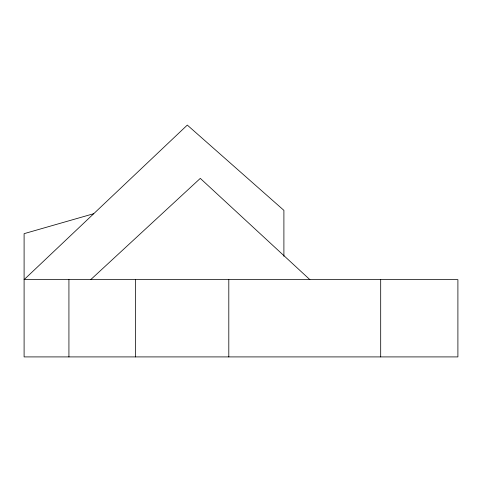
<?xml version="1.0" encoding="UTF-8"?>
<svg xmlns="http://www.w3.org/2000/svg" width="482" height="482" viewBox="0 0 482 482"><rect width="100%" height="100%" fill="white"/><g stroke="black" fill="none" stroke-linecap="round" stroke-linejoin="round"><path stroke-width="0.72" d="M90.718 279.638L200.295 178.382L309.878 279.638M93.743 213.689L24.1 233.662L24.1 356.909L457.9 356.909L457.9 279.638L24.1 279.638L187.305 125.091L283.898 210.357L283.898 256.291M380.69 279.638L380.69 356.909M228.805 279.638L228.805 356.909M135.544 279.638L135.544 356.909M68.926 279.638L68.926 356.909"/></g></svg>
